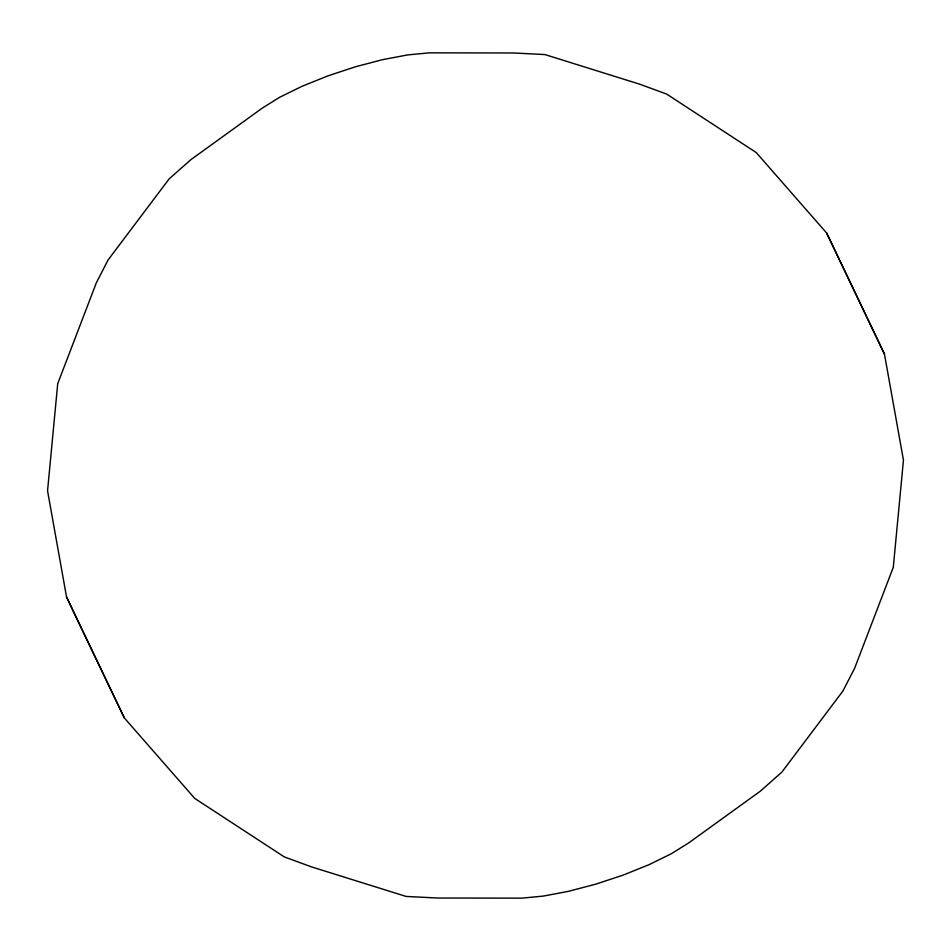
<?xml version="1.0" encoding="UTF-8"?>
<svg xmlns="http://www.w3.org/2000/svg" width="951" height="951" viewBox="0 0 951 951"><rect width="100%" height="100%" fill="white"/><g stroke="black" fill="none" stroke-linecap="round" stroke-linejoin="round"><path stroke-width="1.43" d="M826.669 233.066L756.259 152.576L666.71 94.101L639.559 84.14L544.935 54.576L513.492 52.971L429.305 52.852L407.801 54.896L382.54 59.663L355.234 66.843L327.75 75.937L301.954 86.327L279.618 97.299L262.25 108.129L190.771 159.744L169.112 178.907L108.069 259.992L96.348 282.804L57.714 383.693L47.55 490.835L66.546 596.943L77.839 620.932L124.331 717.934L194.741 798.424L284.29 856.899L311.441 866.86L406.065 896.424L437.508 898.029L521.695 898.148L543.199 896.104L568.46 891.337L595.766 884.157L623.25 875.063L649.046 864.673L671.382 853.701L688.75 842.871L760.229 791.256L781.888 772.093L842.931 691.008L854.652 668.196L893.286 567.307L903.45 460.165L884.454 354.057L826.669 233.066L884.454 354.057M66.546 596.943L124.331 717.934"/></g></svg>
